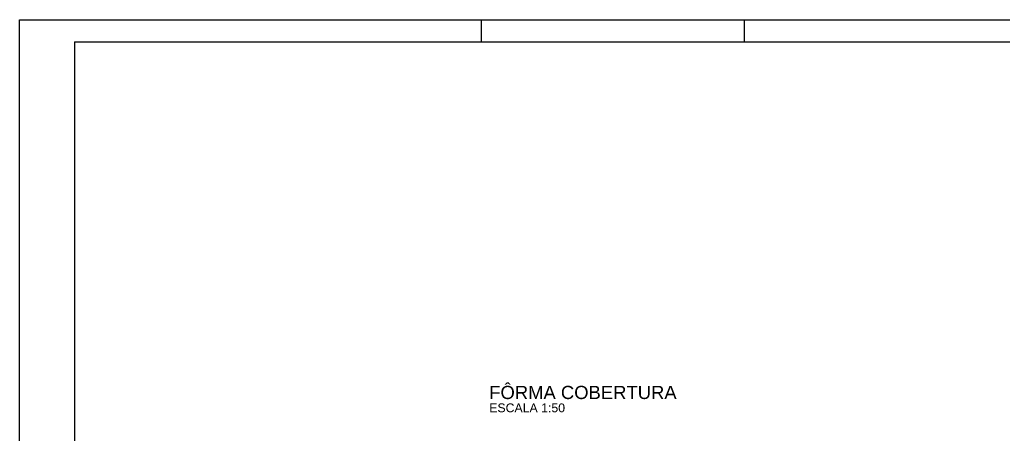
# Model space of a CAD drawing. Extents: x 37185 to 43130, y -8131 to -3926.
# Drawn here: x 37185 to 39421, y -4869 to -3926 of the extents above; entities that cross this region are included whole.
import ezdxf

# ---------------------------------------------------------------- set-up
doc = ezdxf.new("R2010")
doc.units = 0
doc.header["$MEASUREMENT"] = 0
doc.layers.add('00VIEWPORT', color=255, linetype='CONTINUOUS', plot=False)
for name, color, linetype in [('21', 5, 'CONTINUOUS'), ('32', 7, 'CONTINUOUS'), ('35', 7, 'CONTINUOUS')]:
    doc.layers.add(name, color=color, linetype=linetype)
doc.styles.add('TQS_ARIAL', font='arial.ttf')

# ---------------------------------------------------------------- blocks, each defined once
blk = doc.blocks.new('FOLHA A0 VIEWP')
at = {"layer": '00VIEWPORT', "linetype": 'Continuous'}
for p, q in [((37184.5, -8131.3), (37184.5, -3926.3)), ((37184.5, -3926.3), (43129.5, -3926.3)), ((38234.5, -3976.3), (38234.5, -3926.3)), ((38832, -3976.3), (38832, -3926.3)), ((37309.5, -3976.3), (43079.5, -3976.3)), ((37309.5, -3976.3), (37309.5, -8081.3))]:
    blk.add_line(p, q, dxfattribs=at)

msp = doc.modelspace()

# ---------------------------------------------------------------- block references
at = {"layer": '21'}
msp.add_blockref('FOLHA A0 VIEWP', (0, 0), dxfattribs=at)
msp.add_blockref('FOLHA A0 VIEWP', (0, 0), dxfattribs=at)

# ---------------------------------------------------------------- texts
at = {"layer": '32', "linetype": 'Continuous', "style": 'TQS_ARIAL'}
msp.add_text('FÔRMA COBERTURA', height=30, dxfattribs=at).set_placement((38251.9, -4788.4))
at = {"layer": '35', "linetype": 'Continuous', "style": 'TQS_ARIAL'}
msp.add_text('ESCALA 1:50', height=20, dxfattribs=at).set_placement((38251.9, -4818.4))

doc.saveas('drawing.dxf')
